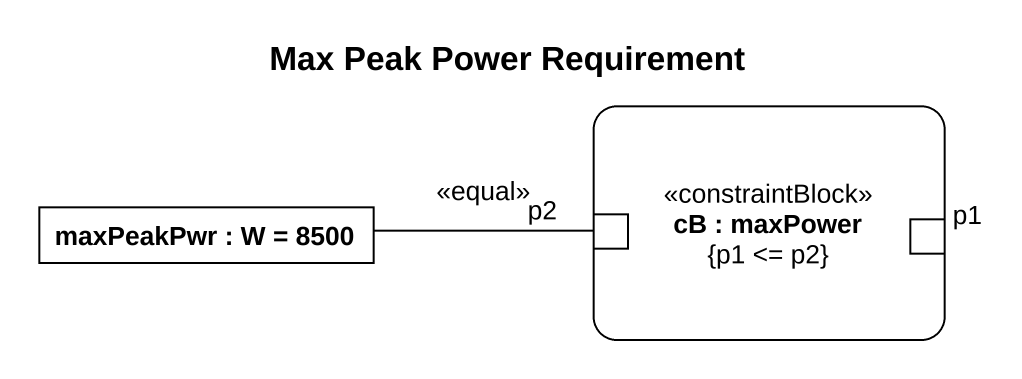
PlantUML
@startuml
title Max Peak Power Requirement
rectangle "cB : maxPower\n{p1 <= p2}" as cB <<constraintBlock>> #FFFFFF {
  port p2
  port p1
}
rectangle "maxPeakPwr : W = 8500" as maxPeakPwr #FFFFFF
maxPeakPwr -right- p2 : <<equal>>
@enduml
